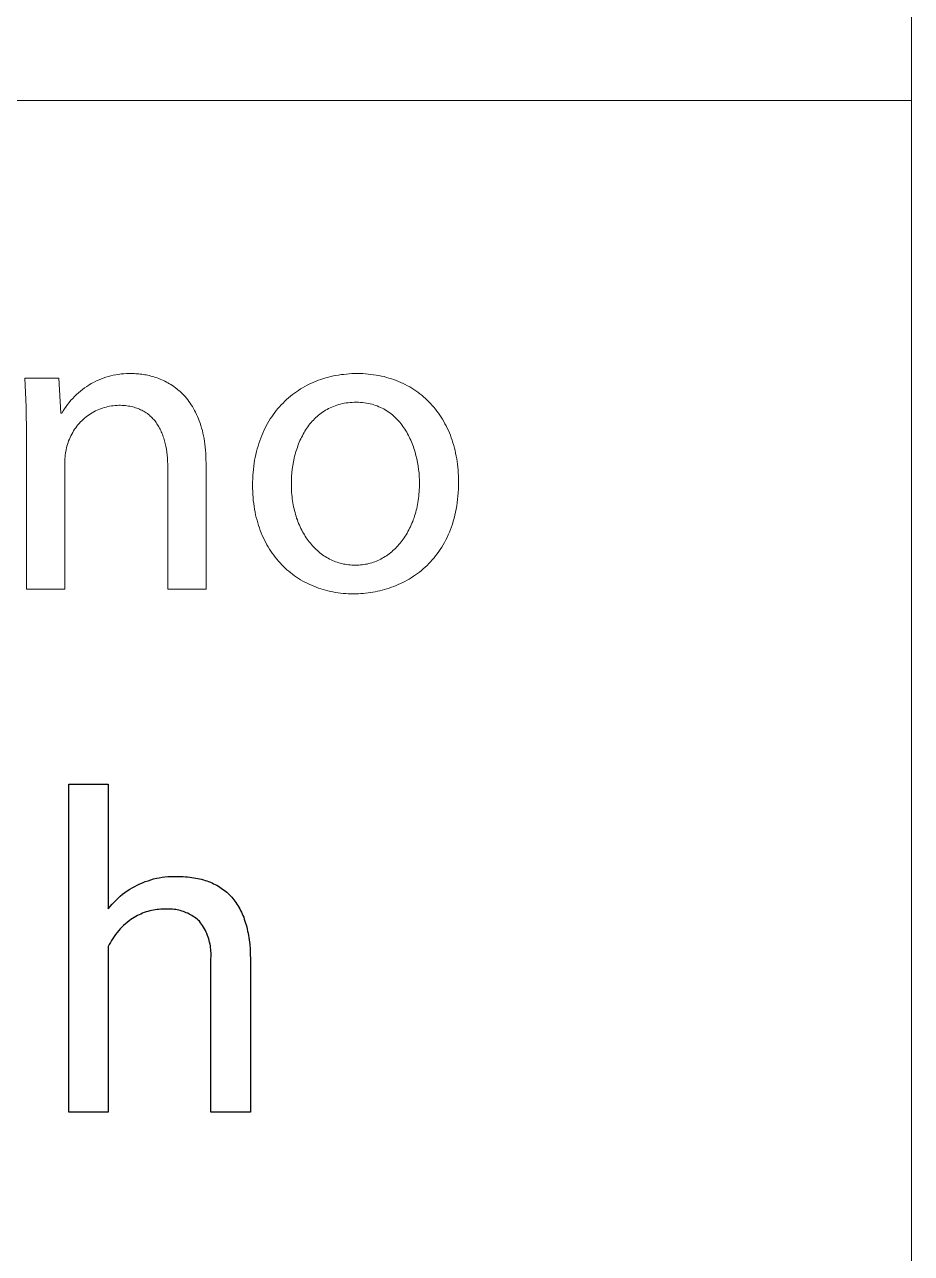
# Model space of a CAD drawing. Header units: millimetres. Extents: x -1656 to 3995, y -637 to 3312.
# Drawn here: x 3874.8 to 3990, y -154.6 to 5.1 of the extents above; entities that cross this region are included whole.
import ezdxf

# ---------------------------------------------------------------- set-up
doc = ezdxf.new("R2010")
doc.units = ezdxf.units.MM
doc.header["$MEASUREMENT"] = 0
doc.layers.add('Domyślny', color=7, linetype='Continuous', true_color=0x000000)

msp = doc.modelspace()

# ---------------------------------------------------------------- linework, layer by layer
at = {"layer": 'Domyślny', "color": 18, "lineweight": 15, "true_color": 0x000000}
for p, q in [((3989.99, -636.51), (3989.99, 3311.55)), ((3989.99, -4.79), (1859.78, -4.79)), ((3989.99, -4.79), (3989.99, -636.5)), ((3875.03, -44.56), (3874.85, -40.85)), ((3874.85, -40.85), (3879.28, -40.85)), ((3879.28, -40.85), (3879.54, -45.41)), ((3883.47, -41.56), (3883.77, -41.4)), ((3883.77, -41.4), (3884.07, -41.24)), ((3884.07, -41.24), (3884.39, -41.1)), ((3884.39, -41.1), (3884.7, -40.97)), ((3884.7, -40.97), (3885.02, -40.84)), ((3885.02, -40.84), (3885.35, -40.73)), ((3885.35, -40.73), (3885.67, -40.63)), ((3885.67, -40.63), (3886, -40.55)), ((3886, -40.55), (3886.34, -40.47)), ((3886.34, -40.47), (3886.68, -40.4)), ((3886.68, -40.4), (3887.01, -40.35)), ((3887.01, -40.35), (3887.35, -40.3)), ((3887.35, -40.3), (3887.69, -40.27)), ((3887.69, -40.27), (3888.04, -40.25)), ((3888.04, -40.25), (3888.38, -40.25)), ((3888.38, -40.25), (3888.72, -40.25)), ((3888.72, -40.25), (3888.9, -40.25)), ((3888.9, -40.25), (3889.08, -40.26)), ((3889.08, -40.26), (3889.27, -40.27)), ((3889.27, -40.27), (3889.45, -40.28)), ((3889.45, -40.28), (3889.64, -40.29)), ((3889.64, -40.29), (3889.83, -40.31)), ((3889.83, -40.31), (3890.03, -40.34)), ((3890.03, -40.34), (3890.22, -40.36)), ((3890.22, -40.36), (3890.42, -40.4)), ((3890.42, -40.4), (3890.62, -40.43)), ((3890.62, -40.43), (3890.82, -40.47)), ((3890.82, -40.47), (3891.02, -40.52)), ((3891.02, -40.52), (3891.22, -40.57)), ((3891.22, -40.57), (3891.42, -40.62)), ((3891.42, -40.62), (3891.62, -40.68)), ((3891.62, -40.68), (3891.83, -40.75)), ((3891.83, -40.75), (3892.03, -40.82)), ((3892.03, -40.82), (3892.23, -40.89)), ((3892.23, -40.89), (3892.43, -40.97)), ((3892.43, -40.97), (3892.64, -41.06)), ((3892.64, -41.06), (3892.84, -41.15)), ((3892.84, -41.15), (3893.04, -41.24)), ((3893.04, -41.24), (3893.24, -41.35)), ((3893.24, -41.35), (3893.44, -41.45)), ((3893.44, -41.45), (3893.64, -41.57)), ((3911.79, -41.63), (3912.09, -41.49)), ((3912.09, -41.49), (3912.39, -41.35)), ((3912.39, -41.35), (3912.69, -41.23)), ((3912.69, -41.23), (3913, -41.11)), ((3913, -41.11), (3913.31, -41)), ((3913.31, -41), (3913.63, -40.9)), ((3913.63, -40.9), (3913.94, -40.8)), ((3913.94, -40.8), (3914.27, -40.72)), ((3914.27, -40.72), (3914.59, -40.63)), ((3914.59, -40.63), (3914.92, -40.56)), ((3914.92, -40.56), (3915.25, -40.5)), ((3915.25, -40.5), (3915.59, -40.44)), ((3915.59, -40.44), (3915.92, -40.39)), ((3915.92, -40.39), (3916.26, -40.35)), ((3916.26, -40.35), (3916.61, -40.31)), ((3916.61, -40.31), (3916.95, -40.28)), ((3916.95, -40.28), (3917.3, -40.26)), ((3917.3, -40.26), (3917.65, -40.25)), ((3917.65, -40.25), (3918.01, -40.25)), ((3918.01, -40.25), (3918.37, -40.25)), ((3918.37, -40.25), (3918.74, -40.26)), ((3918.74, -40.26), (3919.1, -40.29)), ((3919.1, -40.29), (3919.45, -40.31)), ((3919.45, -40.31), (3919.8, -40.35)), ((3919.8, -40.35), (3920.15, -40.4)), ((3920.15, -40.4), (3920.49, -40.45)), ((3920.49, -40.45), (3920.83, -40.51)), ((3920.83, -40.51), (3921.17, -40.58)), ((3921.17, -40.58), (3921.5, -40.65)), ((3921.5, -40.65), (3921.82, -40.74)), ((3921.82, -40.74), (3922.14, -40.83)), ((3922.14, -40.83), (3922.46, -40.93)), ((3922.46, -40.93), (3922.77, -41.03)), ((3922.77, -41.03), (3923.08, -41.15)), ((3923.08, -41.15), (3923.38, -41.27)), ((3923.38, -41.27), (3923.68, -41.4)), ((3923.68, -41.4), (3923.97, -41.53)), ((3881.3, -43.22), (3881.54, -42.98)), ((3881.54, -42.98), (3881.8, -42.75)), ((3881.8, -42.75), (3882.06, -42.53)), ((3882.06, -42.53), (3882.32, -42.32)), ((3882.32, -42.32), (3882.6, -42.11)), ((3882.6, -42.11), (3882.88, -41.92)), ((3882.88, -41.92), (3883.17, -41.74)), ((3883.17, -41.74), (3883.47, -41.56)), ((3893.64, -41.57), (3893.83, -41.69)), ((3893.83, -41.69), (3894.03, -41.82)), ((3894.03, -41.82), (3894.22, -41.95)), ((3894.22, -41.95), (3894.41, -42.09)), ((3894.41, -42.09), (3894.6, -42.23)), ((3894.6, -42.23), (3894.78, -42.39)), ((3894.78, -42.39), (3894.97, -42.55)), ((3894.97, -42.55), (3895.15, -42.71)), ((3895.15, -42.71), (3895.33, -42.89)), ((3895.33, -42.89), (3895.5, -43.07)), ((3895.5, -43.07), (3895.67, -43.25)), ((3909.34, -43.2), (3909.59, -42.99)), ((3909.59, -42.99), (3909.85, -42.8)), ((3909.85, -42.8), (3910.11, -42.61)), ((3910.11, -42.61), (3910.38, -42.43)), ((3910.38, -42.43), (3910.66, -42.25)), ((3910.66, -42.25), (3910.93, -42.09)), ((3910.93, -42.09), (3911.22, -41.93)), ((3911.22, -41.93), (3911.5, -41.77)), ((3911.5, -41.77), (3911.79, -41.63)), ((3923.97, -41.53), (3924.26, -41.68)), ((3924.26, -41.68), (3924.55, -41.83)), ((3924.55, -41.83), (3924.83, -41.98)), ((3924.83, -41.98), (3925.1, -42.15)), ((3925.1, -42.15), (3925.37, -42.32)), ((3925.37, -42.32), (3925.63, -42.49)), ((3925.63, -42.49), (3925.89, -42.68)), ((3925.89, -42.68), (3926.14, -42.87)), ((3926.14, -42.87), (3926.39, -43.06)), ((3926.39, -43.06), (3926.63, -43.27)), ((3875.08, -48.27), (3875.03, -44.56)), ((3880.01, -44.82), (3880.2, -44.54)), ((3880.2, -44.54), (3880.4, -44.26)), ((3880.4, -44.26), (3880.61, -43.99)), ((3880.61, -43.99), (3880.83, -43.72)), ((3880.83, -43.72), (3881.06, -43.47)), ((3881.06, -43.47), (3881.3, -43.22)), ((3885.15, -44.67), (3884.92, -44.74)), ((3885.39, -44.6), (3885.15, -44.67)), ((3885.62, -44.54), (3885.39, -44.6)), ((3885.86, -44.49), (3885.62, -44.54)), ((3886.1, -44.45), (3885.86, -44.49)), ((3886.34, -44.42), (3886.1, -44.45)), ((3886.58, -44.4), (3886.34, -44.42)), ((3886.82, -44.38), (3886.58, -44.4)), ((3887.07, -44.37), (3886.82, -44.38)), ((3887.28, -44.37), (3887.07, -44.37)), ((3887.5, -44.38), (3887.28, -44.37)), ((3887.71, -44.39), (3887.5, -44.38)), ((3887.91, -44.41), (3887.71, -44.39)), ((3888.11, -44.44), (3887.91, -44.41)), ((3888.31, -44.47), (3888.11, -44.44)), ((3888.5, -44.5), (3888.31, -44.47)), ((3888.69, -44.54), (3888.5, -44.5)), ((3888.87, -44.58), (3888.69, -44.54)), ((3889.05, -44.63), (3888.87, -44.58)), ((3889.23, -44.68), (3889.05, -44.63)), ((3889.4, -44.74), (3889.23, -44.68)), ((3895.67, -43.25), (3895.84, -43.45)), ((3895.84, -43.45), (3896, -43.65)), ((3896, -43.65), (3896.16, -43.86)), ((3896.16, -43.86), (3896.32, -44.08)), ((3896.32, -44.08), (3896.47, -44.3)), ((3896.47, -44.3), (3896.62, -44.54)), ((3896.62, -44.54), (3896.76, -44.78)), ((3907.71, -44.8), (3907.93, -44.55)), ((3907.93, -44.55), (3908.15, -44.31)), ((3908.15, -44.31), (3908.38, -44.08)), ((3908.38, -44.08), (3908.61, -43.85)), ((3908.61, -43.85), (3908.85, -43.62)), ((3908.85, -43.62), (3909.09, -43.41)), ((3909.09, -43.41), (3909.34, -43.2)), ((3914.51, -44.7), (3914.3, -44.8)), ((3914.72, -44.6), (3914.51, -44.7)), ((3914.94, -44.51), (3914.72, -44.6)), ((3915.16, -44.43), (3914.94, -44.51)), ((3915.38, -44.35), (3915.16, -44.43)), ((3915.61, -44.28), (3915.38, -44.35)), ((3915.85, -44.22), (3915.61, -44.28)), ((3916.08, -44.16), (3915.85, -44.22)), ((3916.33, -44.11), (3916.08, -44.16)), ((3916.58, -44.07), (3916.33, -44.11)), ((3916.83, -44.04), (3916.58, -44.07)), ((3917.09, -44.01), (3916.83, -44.04)), ((3917.35, -43.99), (3917.09, -44.01)), ((3917.62, -43.98), (3917.35, -43.99)), ((3917.89, -43.97), (3917.62, -43.98)), ((3918.17, -43.98), (3917.89, -43.97)), ((3918.44, -43.99), (3918.17, -43.98)), ((3918.7, -44.01), (3918.44, -43.99)), ((3918.96, -44.04), (3918.7, -44.01)), ((3919.21, -44.08), (3918.96, -44.04)), ((3919.46, -44.12), (3919.21, -44.08)), ((3919.7, -44.18), (3919.46, -44.12)), ((3919.94, -44.24), (3919.7, -44.18)), ((3920.17, -44.3), (3919.94, -44.24)), ((3920.4, -44.38), (3920.17, -44.3)), ((3920.62, -44.46), (3920.4, -44.38)), ((3920.84, -44.55), (3920.62, -44.46)), ((3921.05, -44.64), (3920.84, -44.55)), ((3921.26, -44.74), (3921.05, -44.64)), ((3926.63, -43.27), (3926.87, -43.48)), ((3926.87, -43.48), (3927.1, -43.69)), ((3927.1, -43.69), (3927.32, -43.92)), ((3927.32, -43.92), (3927.54, -44.15)), ((3927.54, -44.15), (3927.76, -44.38)), ((3927.76, -44.38), (3927.96, -44.62)), ((3927.96, -44.62), (3928.17, -44.87)), ((3879.54, -45.41), (3879.65, -45.41)), ((3879.65, -45.41), (3879.82, -45.11)), ((3879.82, -45.11), (3880.01, -44.82)), ((3882.43, -46.2), (3882.25, -46.37)), ((3882.61, -46.04), (3882.43, -46.2)), ((3882.8, -45.89), (3882.61, -46.04)), ((3882.99, -45.74), (3882.8, -45.89)), ((3883.19, -45.6), (3882.99, -45.74)), ((3883.39, -45.47), (3883.19, -45.6)), ((3883.6, -45.34), (3883.39, -45.47)), ((3883.81, -45.22), (3883.6, -45.34)), ((3884.02, -45.11), (3883.81, -45.22)), ((3884.24, -45.01), (3884.02, -45.11)), ((3884.47, -44.91), (3884.24, -45.01)), ((3884.69, -44.82), (3884.47, -44.91)), ((3884.92, -44.74), (3884.69, -44.82)), ((3889.57, -44.8), (3889.4, -44.74)), ((3889.73, -44.87), (3889.57, -44.8)), ((3889.89, -44.94), (3889.73, -44.87)), ((3890.04, -45.01), (3889.89, -44.94)), ((3890.19, -45.09), (3890.04, -45.01)), ((3890.34, -45.18), (3890.19, -45.09)), ((3890.48, -45.26), (3890.34, -45.18)), ((3890.62, -45.36), (3890.48, -45.26)), ((3890.76, -45.45), (3890.62, -45.36)), ((3890.89, -45.55), (3890.76, -45.45)), ((3891.02, -45.66), (3890.89, -45.55)), ((3891.14, -45.77), (3891.02, -45.66)), ((3891.26, -45.88), (3891.14, -45.77)), ((3891.38, -45.99), (3891.26, -45.88)), ((3891.49, -46.11), (3891.38, -45.99)), ((3891.6, -46.23), (3891.49, -46.11)), ((3891.71, -46.36), (3891.6, -46.23)), ((3896.76, -44.78), (3896.9, -45.03)), ((3896.9, -45.03), (3897.03, -45.28)), ((3897.03, -45.28), (3897.16, -45.55)), ((3897.16, -45.55), (3897.28, -45.83)), ((3897.28, -45.83), (3897.4, -46.11)), ((3897.4, -46.11), (3897.51, -46.4)), ((3906.55, -46.44), (3906.72, -46.15)), ((3906.72, -46.15), (3906.91, -45.87)), ((3906.91, -45.87), (3907.1, -45.59)), ((3907.1, -45.59), (3907.3, -45.32)), ((3907.3, -45.32), (3907.5, -45.06)), ((3907.5, -45.06), (3907.71, -44.8)), ((3912.33, -46.29), (3912.17, -46.45)), ((3912.48, -46.12), (3912.33, -46.29)), ((3912.65, -45.97), (3912.48, -46.12)), ((3912.81, -45.82), (3912.65, -45.97)), ((3912.98, -45.67), (3912.81, -45.82)), ((3913.16, -45.53), (3912.98, -45.67)), ((3913.34, -45.39), (3913.16, -45.53)), ((3913.52, -45.26), (3913.34, -45.39)), ((3913.71, -45.14), (3913.52, -45.26)), ((3913.9, -45.02), (3913.71, -45.14)), ((3914.1, -44.9), (3913.9, -45.02)), ((3914.3, -44.8), (3914.1, -44.9)), ((3921.46, -44.85), (3921.26, -44.74)), ((3921.66, -44.96), (3921.46, -44.85)), ((3921.85, -45.08), (3921.66, -44.96)), ((3922.04, -45.21), (3921.85, -45.08)), ((3922.23, -45.34), (3922.04, -45.21)), ((3922.41, -45.48), (3922.23, -45.34)), ((3922.58, -45.62), (3922.41, -45.48)), ((3922.75, -45.77), (3922.58, -45.62)), ((3922.92, -45.92), (3922.75, -45.77)), ((3923.08, -46.08), (3922.92, -45.92)), ((3923.23, -46.24), (3923.08, -46.08)), ((3923.39, -46.41), (3923.23, -46.24)), ((3928.17, -44.87), (3928.36, -45.12)), ((3928.36, -45.12), (3928.55, -45.38)), ((3928.55, -45.38), (3928.74, -45.64)), ((3928.74, -45.64), (3928.91, -45.91)), ((3928.91, -45.91), (3929.09, -46.19)), ((3929.09, -46.19), (3929.25, -46.47)), ((3881.18, -47.69), (3881.06, -47.89)), ((3881.31, -47.48), (3881.18, -47.69)), ((3881.45, -47.28), (3881.31, -47.48)), ((3881.6, -47.09), (3881.45, -47.28)), ((3881.75, -46.9), (3881.6, -47.09)), ((3881.91, -46.72), (3881.75, -46.9)), ((3882.08, -46.54), (3881.91, -46.72)), ((3882.25, -46.37), (3882.08, -46.54)), ((3891.81, -46.49), (3891.71, -46.36)), ((3891.91, -46.62), (3891.81, -46.49)), ((3892, -46.76), (3891.91, -46.62)), ((3892.09, -46.9), (3892, -46.76)), ((3892.18, -47.04), (3892.09, -46.9)), ((3892.27, -47.19), (3892.18, -47.04)), ((3892.35, -47.33), (3892.27, -47.19)), ((3892.43, -47.49), (3892.35, -47.33)), ((3892.5, -47.64), (3892.43, -47.49)), ((3892.57, -47.8), (3892.5, -47.64)), ((3892.64, -47.96), (3892.57, -47.8)), ((3897.51, -46.4), (3897.62, -46.7)), ((3897.62, -46.7), (3897.72, -47.01)), ((3897.72, -47.01), (3897.81, -47.33)), ((3897.81, -47.33), (3897.9, -47.66)), ((3897.9, -47.66), (3897.98, -47.99)), ((3905.75, -47.98), (3905.9, -47.66)), ((3905.9, -47.66), (3906.05, -47.35)), ((3906.05, -47.35), (3906.21, -47.04)), ((3906.21, -47.04), (3906.37, -46.74)), ((3906.37, -46.74), (3906.55, -46.44)), ((3911.23, -47.73), (3911.11, -47.92)), ((3911.35, -47.53), (3911.23, -47.73)), ((3911.48, -47.34), (3911.35, -47.53)), ((3911.61, -47.16), (3911.48, -47.34)), ((3911.74, -46.97), (3911.61, -47.16)), ((3911.88, -46.8), (3911.74, -46.97)), ((3912.03, -46.62), (3911.88, -46.8)), ((3912.17, -46.45), (3912.03, -46.62)), ((3923.53, -46.58), (3923.39, -46.41)), ((3923.68, -46.75), (3923.53, -46.58)), ((3923.82, -46.93), (3923.68, -46.75)), ((3923.95, -47.11), (3923.82, -46.93)), ((3924.08, -47.3), (3923.95, -47.11)), ((3924.2, -47.49), (3924.08, -47.3)), ((3924.33, -47.68), (3924.2, -47.49)), ((3924.44, -47.88), (3924.33, -47.68)), ((3924.56, -48.08), (3924.44, -47.88)), ((3929.25, -46.47), (3929.41, -46.76)), ((3929.41, -46.76), (3929.56, -47.05)), ((3929.56, -47.05), (3929.71, -47.35)), ((3929.71, -47.35), (3929.85, -47.65)), ((3929.85, -47.65), (3929.98, -47.96)), ((3875.08, -68.25), (3875.08, -48.27)), ((3880.39, -49.45), (3880.32, -49.68)), ((3880.46, -49.22), (3880.39, -49.45)), ((3880.54, -48.99), (3880.46, -49.22)), ((3880.63, -48.76), (3880.54, -48.99)), ((3880.72, -48.54), (3880.63, -48.76)), ((3880.83, -48.32), (3880.72, -48.54)), ((3880.94, -48.11), (3880.83, -48.32)), ((3881.06, -47.89), (3880.94, -48.11)), ((3892.71, -48.12), (3892.64, -47.96)), ((3892.77, -48.29), (3892.71, -48.12)), ((3892.83, -48.46), (3892.77, -48.29)), ((3892.88, -48.63), (3892.83, -48.46)), ((3892.94, -48.8), (3892.88, -48.63)), ((3892.99, -48.97), (3892.94, -48.8)), ((3893.03, -49.15), (3892.99, -48.97)), ((3893.08, -49.33), (3893.03, -49.15)), ((3893.16, -49.7), (3893.08, -49.33)), ((3897.98, -47.99), (3898.05, -48.34)), ((3898.05, -48.34), (3898.12, -48.7)), ((3898.12, -48.7), (3898.18, -49.06)), ((3898.18, -49.06), (3898.23, -49.44)), ((3898.23, -49.44), (3898.27, -49.82)), ((3905.13, -49.67), (3905.24, -49.32)), ((3905.24, -49.32), (3905.35, -48.98)), ((3905.35, -48.98), (3905.48, -48.64)), ((3905.48, -48.64), (3905.61, -48.31)), ((3905.61, -48.31), (3905.75, -47.98)), ((3910.4, -49.39), (3910.32, -49.62)), ((3910.49, -49.18), (3910.4, -49.39)), ((3910.58, -48.96), (3910.49, -49.18)), ((3910.68, -48.75), (3910.58, -48.96)), ((3910.78, -48.54), (3910.68, -48.75)), ((3910.89, -48.33), (3910.78, -48.54)), ((3911, -48.12), (3910.89, -48.33)), ((3911.11, -47.92), (3911, -48.12)), ((3924.66, -48.28), (3924.56, -48.08)), ((3924.77, -48.49), (3924.66, -48.28)), ((3924.87, -48.7), (3924.77, -48.49)), ((3924.96, -48.91), (3924.87, -48.7)), ((3925.06, -49.12), (3924.96, -48.91)), ((3925.14, -49.34), (3925.06, -49.12)), ((3925.23, -49.55), (3925.14, -49.34)), ((3929.98, -47.96), (3930.11, -48.27)), ((3930.11, -48.27), (3930.23, -48.59)), ((3930.23, -48.59), (3930.34, -48.92)), ((3930.34, -48.92), (3930.45, -49.24)), ((3930.45, -49.24), (3930.55, -49.58)), ((3880.07, -51.08), (3880.05, -51.31)), ((3880.09, -50.84), (3880.07, -51.08)), ((3880.12, -50.6), (3880.09, -50.84)), ((3880.16, -50.37), (3880.12, -50.6)), ((3880.21, -50.14), (3880.16, -50.37)), ((3880.26, -49.91), (3880.21, -50.14)), ((3880.32, -49.68), (3880.26, -49.91)), ((3893.23, -50.07), (3893.16, -49.7)), ((3893.28, -50.46), (3893.23, -50.07)), ((3893.33, -50.85), (3893.28, -50.46)), ((3893.36, -51.24), (3893.33, -50.85)), ((3898.27, -49.82), (3898.31, -50.22)), ((3898.31, -50.22), (3898.34, -50.62)), ((3898.34, -50.62), (3898.36, -51.04)), ((3898.36, -51.04), (3898.37, -51.46)), ((3904.76, -51.14), (3904.84, -50.76)), ((3904.84, -50.76), (3904.93, -50.39)), ((3904.93, -50.39), (3905.03, -50.03)), ((3905.03, -50.03), (3905.13, -49.67)), ((3909.89, -50.99), (3909.84, -51.22)), ((3909.95, -50.75), (3909.89, -50.99)), ((3910.02, -50.52), (3909.95, -50.75)), ((3910.09, -50.29), (3910.02, -50.52)), ((3910.16, -50.06), (3910.09, -50.29)), ((3910.24, -49.84), (3910.16, -50.06)), ((3910.32, -49.62), (3910.24, -49.84)), ((3925.31, -49.77), (3925.23, -49.55)), ((3925.38, -49.99), (3925.31, -49.77)), ((3925.45, -50.22), (3925.38, -49.99)), ((3925.52, -50.44), (3925.45, -50.22)), ((3925.64, -50.89), (3925.52, -50.44)), ((3925.75, -51.34), (3925.64, -50.89)), ((3930.55, -49.58), (3930.64, -49.92)), ((3930.64, -49.92), (3930.72, -50.26)), ((3930.72, -50.26), (3930.8, -50.61)), ((3930.8, -50.61), (3930.87, -50.96)), ((3930.87, -50.96), (3930.94, -51.31)), ((3880.05, -51.31), (3880.05, -51.55)), ((3880.05, -51.55), (3880.05, -51.79)), ((3880.05, -51.79), (3880.05, -68.25)), ((3893.39, -51.64), (3893.36, -51.24)), ((3893.4, -52.05), (3893.39, -51.64)), ((3893.41, -52.46), (3893.4, -52.05)), ((3893.41, -68.25), (3893.41, -52.46)), ((3898.37, -51.46), (3898.38, -51.9)), ((3898.38, -51.9), (3898.38, -68.25)), ((3904.53, -52.7), (3904.58, -52.3)), ((3904.58, -52.3), (3904.63, -51.91)), ((3904.63, -51.91), (3904.69, -51.52)), ((3904.69, -51.52), (3904.76, -51.14)), ((3909.58, -52.66), (3909.53, -53.14)), ((3909.65, -52.18), (3909.58, -52.66)), ((3909.74, -51.7), (3909.65, -52.18)), ((3909.84, -51.22), (3909.74, -51.7)), ((3925.85, -51.8), (3925.75, -51.34)), ((3925.92, -52.25), (3925.85, -51.8)), ((3925.99, -52.71), (3925.92, -52.25)), ((3930.94, -51.31), (3930.99, -51.68)), ((3930.99, -51.68), (3931.04, -52.04)), ((3931.04, -52.04), (3931.08, -52.41)), ((3931.08, -52.41), (3931.12, -52.79)), ((3904.42, -54.35), (3904.44, -53.93)), ((3904.44, -53.93), (3904.46, -53.51)), ((3904.46, -53.51), (3904.49, -53.1)), ((3904.49, -53.1), (3904.53, -52.7)), ((3909.47, -54.12), (3909.46, -54.61)), ((3909.49, -53.63), (3909.47, -54.12)), ((3909.53, -53.14), (3909.49, -53.63)), ((3926.04, -53.16), (3925.99, -52.71)), ((3926.07, -53.61), (3926.04, -53.16)), ((3926.09, -54.05), (3926.07, -53.61)), ((3926.1, -54.49), (3926.09, -54.05)), ((3931.12, -52.79), (3931.14, -53.16)), ((3931.14, -53.16), (3931.16, -53.55)), ((3931.16, -53.55), (3931.18, -53.93)), ((3931.18, -53.93), (3931.18, -54.32)), ((3904.42, -54.78), (3904.42, -54.35)), ((3904.42, -55.18), (3904.42, -54.78)), ((3904.44, -55.58), (3904.42, -55.18)), ((3904.46, -55.97), (3904.44, -55.58)), ((3909.46, -54.61), (3909.47, -54.89)), ((3909.47, -54.89), (3909.47, -55.16)), ((3909.47, -55.16), (3909.49, -55.44)), ((3909.49, -55.44), (3909.5, -55.71)), ((3909.5, -55.71), (3909.53, -55.98)), ((3926.03, -55.9), (3926.06, -55.63)), ((3926.06, -55.63), (3926.07, -55.35)), ((3926.07, -55.35), (3926.09, -55.07)), ((3926.09, -55.07), (3926.1, -54.78)), ((3926.1, -54.78), (3926.1, -54.49)), ((3931.13, -55.71), (3931.1, -56.16)), ((3931.16, -55.26), (3931.13, -55.71)), ((3931.17, -54.79), (3931.16, -55.26)), ((3931.18, -54.32), (3931.17, -54.79)), ((3904.49, -56.36), (3904.46, -55.97)), ((3904.52, -56.75), (3904.49, -56.36)), ((3904.57, -57.13), (3904.52, -56.75)), ((3904.62, -57.5), (3904.57, -57.13)), ((3909.53, -55.98), (3909.55, -56.25)), ((3909.55, -56.25), (3909.58, -56.52)), ((3909.58, -56.52), (3909.62, -56.78)), ((3909.62, -56.78), (3909.66, -57.04)), ((3909.66, -57.04), (3909.71, -57.3)), ((3909.71, -57.3), (3909.76, -57.56)), ((3925.79, -57.5), (3925.85, -57.25)), ((3925.85, -57.25), (3925.89, -56.98)), ((3925.89, -56.98), (3925.94, -56.72)), ((3925.94, -56.72), (3925.97, -56.45)), ((3925.97, -56.45), (3926.01, -56.18)), ((3926.01, -56.18), (3926.03, -55.9)), ((3930.94, -57.44), (3930.86, -57.86)), ((3931, -57.02), (3930.94, -57.44)), ((3931.05, -56.59), (3931, -57.02)), ((3931.1, -56.16), (3931.05, -56.59)), ((3904.68, -57.87), (3904.62, -57.5)), ((3904.75, -58.24), (3904.68, -57.87)), ((3904.82, -58.6), (3904.75, -58.24)), ((3904.91, -58.95), (3904.82, -58.6)), ((3905, -59.3), (3904.91, -58.95)), ((3909.76, -57.56), (3909.81, -57.81)), ((3909.81, -57.81), (3909.87, -58.06)), ((3909.87, -58.06), (3909.94, -58.3)), ((3909.94, -58.3), (3910, -58.55)), ((3910, -58.55), (3910.08, -58.78)), ((3910.08, -58.78), (3910.15, -59.02)), ((3910.15, -59.02), (3910.24, -59.25)), ((3925.3, -59.23), (3925.39, -58.99)), ((3925.39, -58.99), (3925.47, -58.75)), ((3925.47, -58.75), (3925.54, -58.51)), ((3925.54, -58.51), (3925.61, -58.26)), ((3925.61, -58.26), (3925.68, -58.01)), ((3925.68, -58.01), (3925.74, -57.76)), ((3925.74, -57.76), (3925.79, -57.5)), ((3930.59, -59.05), (3930.49, -59.43)), ((3930.69, -58.66), (3930.59, -59.05)), ((3930.78, -58.26), (3930.69, -58.66)), ((3930.86, -57.86), (3930.78, -58.26)), ((3905.09, -59.64), (3905, -59.3)), ((3905.2, -59.98), (3905.09, -59.64)), ((3905.31, -60.31), (3905.2, -59.98)), ((3905.43, -60.64), (3905.31, -60.31)), ((3905.56, -60.96), (3905.43, -60.64)), ((3910.24, -59.25), (3910.32, -59.48)), ((3910.32, -59.48), (3910.41, -59.71)), ((3910.41, -59.71), (3910.5, -59.93)), ((3910.5, -59.93), (3910.6, -60.15)), ((3910.6, -60.15), (3910.7, -60.37)), ((3910.7, -60.37), (3910.81, -60.58)), ((3910.81, -60.58), (3910.92, -60.79)), ((3924.6, -60.78), (3924.72, -60.57)), ((3924.72, -60.57), (3924.82, -60.35)), ((3924.82, -60.35), (3924.93, -60.14)), ((3924.93, -60.14), (3925.03, -59.92)), ((3925.03, -59.92), (3925.12, -59.69)), ((3925.12, -59.69), (3925.22, -59.46)), ((3925.22, -59.46), (3925.3, -59.23)), ((3930.12, -60.52), (3929.98, -60.87)), ((3930.25, -60.16), (3930.12, -60.52)), ((3930.37, -59.8), (3930.25, -60.16)), ((3930.49, -59.43), (3930.37, -59.8)), ((3905.69, -61.27), (3905.56, -60.96)), ((3905.83, -61.58), (3905.69, -61.27)), ((3905.97, -61.89), (3905.83, -61.58)), ((3906.13, -62.19), (3905.97, -61.89)), ((3906.28, -62.48), (3906.13, -62.19)), ((3910.92, -60.79), (3911.03, -60.99)), ((3911.03, -60.99), (3911.15, -61.19)), ((3911.15, -61.19), (3911.27, -61.39)), ((3911.27, -61.39), (3911.4, -61.58)), ((3911.4, -61.58), (3911.53, -61.76)), ((3911.53, -61.76), (3911.66, -61.95)), ((3911.66, -61.95), (3911.79, -62.13)), ((3911.79, -62.13), (3911.93, -62.3)), ((3923.58, -62.3), (3923.72, -62.13)), ((3923.72, -62.13), (3923.86, -61.95)), ((3923.86, -61.95), (3923.99, -61.76)), ((3923.99, -61.76), (3924.12, -61.57)), ((3924.12, -61.57), (3924.25, -61.38)), ((3924.25, -61.38), (3924.37, -61.18)), ((3924.37, -61.18), (3924.49, -60.98)), ((3924.49, -60.98), (3924.6, -60.78)), ((3929.35, -62.18), (3929.17, -62.49)), ((3929.52, -61.87), (3929.35, -62.18)), ((3929.68, -61.54), (3929.52, -61.87)), ((3929.83, -61.21), (3929.68, -61.54)), ((3929.98, -60.87), (3929.83, -61.21)), ((3906.45, -62.77), (3906.28, -62.48)), ((3906.62, -63.05), (3906.45, -62.77)), ((3906.8, -63.32), (3906.62, -63.05)), ((3906.98, -63.59), (3906.8, -63.32)), ((3907.17, -63.85), (3906.98, -63.59)), ((3907.37, -64.11), (3907.17, -63.85)), ((3911.93, -62.3), (3912.08, -62.47)), ((3912.08, -62.47), (3912.22, -62.64)), ((3912.22, -62.64), (3912.37, -62.8)), ((3912.37, -62.8), (3912.53, -62.95)), ((3912.53, -62.95), (3912.68, -63.1)), ((3912.68, -63.1), (3912.84, -63.25)), ((3912.84, -63.25), (3913.01, -63.39)), ((3913.01, -63.39), (3913.17, -63.53)), ((3913.17, -63.53), (3913.34, -63.66)), ((3913.34, -63.66), (3913.52, -63.79)), ((3913.52, -63.79), (3913.69, -63.91)), ((3921.81, -63.91), (3921.99, -63.79)), ((3921.99, -63.79), (3922.16, -63.67)), ((3922.16, -63.67), (3922.33, -63.53)), ((3922.33, -63.53), (3922.5, -63.4)), ((3922.5, -63.4), (3922.66, -63.25)), ((3922.66, -63.25), (3922.82, -63.11)), ((3922.82, -63.11), (3922.98, -62.96)), ((3922.98, -62.96), (3923.13, -62.8)), ((3923.13, -62.8), (3923.28, -62.64)), ((3923.28, -62.64), (3923.43, -62.47)), ((3923.43, -62.47), (3923.58, -62.3)), ((3928.41, -63.65), (3928.2, -63.93)), ((3928.61, -63.38), (3928.41, -63.65)), ((3928.8, -63.09), (3928.61, -63.38)), ((3928.99, -62.79), (3928.8, -63.09)), ((3929.17, -62.49), (3928.99, -62.79)), ((3907.57, -64.36), (3907.37, -64.11)), ((3907.78, -64.61), (3907.57, -64.36)), ((3907.99, -64.84), (3907.78, -64.61)), ((3908.21, -65.08), (3907.99, -64.84)), ((3908.43, -65.3), (3908.21, -65.08)), ((3908.66, -65.52), (3908.43, -65.3)), ((3913.69, -63.91), (3913.87, -64.03)), ((3913.87, -64.03), (3914.05, -64.14)), ((3914.05, -64.14), (3914.24, -64.24)), ((3914.24, -64.24), (3914.42, -64.34)), ((3914.42, -64.34), (3914.62, -64.44)), ((3914.62, -64.44), (3914.81, -64.52)), ((3914.81, -64.52), (3915, -64.61)), ((3915, -64.61), (3915.2, -64.69)), ((3915.2, -64.69), (3915.4, -64.76)), ((3915.4, -64.76), (3915.61, -64.82)), ((3915.61, -64.82), (3915.81, -64.88)), ((3915.81, -64.88), (3916.02, -64.94)), ((3916.02, -64.94), (3916.24, -64.99)), ((3916.24, -64.99), (3916.45, -65.03)), ((3916.45, -65.03), (3916.67, -65.06)), ((3916.67, -65.06), (3916.88, -65.09)), ((3916.88, -65.09), (3917.1, -65.11)), ((3917.1, -65.11), (3917.33, -65.13)), ((3917.33, -65.13), (3917.55, -65.14)), ((3917.55, -65.14), (3917.78, -65.14)), ((3917.78, -65.14), (3918, -65.14)), ((3918, -65.14), (3918.22, -65.13)), ((3918.22, -65.13), (3918.44, -65.11)), ((3918.44, -65.11), (3918.66, -65.09)), ((3918.66, -65.09), (3918.87, -65.06)), ((3918.87, -65.06), (3919.08, -65.03)), ((3919.08, -65.03), (3919.29, -64.99)), ((3919.29, -64.99), (3919.5, -64.94)), ((3919.5, -64.94), (3919.71, -64.89)), ((3919.71, -64.89), (3919.91, -64.83)), ((3919.91, -64.83), (3920.11, -64.76)), ((3920.11, -64.76), (3920.31, -64.69)), ((3920.31, -64.69), (3920.51, -64.61)), ((3920.51, -64.61), (3920.7, -64.53)), ((3920.7, -64.53), (3920.89, -64.44)), ((3920.89, -64.44), (3921.08, -64.35)), ((3921.08, -64.35), (3921.27, -64.25)), ((3921.27, -64.25), (3921.45, -64.14)), ((3921.45, -64.14), (3921.63, -64.03)), ((3921.63, -64.03), (3921.81, -63.91)), ((3926.84, -65.39), (3926.6, -65.61)), ((3927.08, -65.17), (3926.84, -65.39)), ((3927.32, -64.93), (3927.08, -65.17)), ((3927.55, -64.69), (3927.32, -64.93)), ((3927.77, -64.44), (3927.55, -64.69)), ((3927.99, -64.19), (3927.77, -64.44)), ((3928.2, -63.93), (3927.99, -64.19)), ((3908.89, -65.73), (3908.66, -65.52)), ((3909.13, -65.94), (3908.89, -65.73)), ((3909.38, -66.14), (3909.13, -65.94)), ((3909.63, -66.33), (3909.38, -66.14)), ((3909.88, -66.52), (3909.63, -66.33)), ((3910.14, -66.7), (3909.88, -66.52)), ((3910.4, -66.87), (3910.14, -66.7)), ((3910.67, -67.04), (3910.4, -66.87)), ((3910.95, -67.2), (3910.67, -67.04)), ((3924.77, -66.94), (3924.49, -67.1)), ((3925.04, -66.77), (3924.77, -66.94)), ((3925.31, -66.59), (3925.04, -66.77)), ((3925.58, -66.41), (3925.31, -66.59)), ((3925.84, -66.22), (3925.58, -66.41)), ((3926.1, -66.03), (3925.84, -66.22)), ((3926.35, -65.82), (3926.1, -66.03)), ((3926.6, -65.61), (3926.35, -65.82)), ((3880.05, -68.25), (3875.08, -68.25)), ((3898.38, -68.25), (3893.41, -68.25)), ((3911.22, -67.35), (3910.95, -67.2)), ((3911.5, -67.49), (3911.22, -67.35)), ((3911.79, -67.63), (3911.5, -67.49)), ((3912.08, -67.76), (3911.79, -67.63)), ((3912.37, -67.89), (3912.08, -67.76)), ((3912.67, -68), (3912.37, -67.89)), ((3912.97, -68.11), (3912.67, -68)), ((3913.28, -68.22), (3912.97, -68.11)), ((3913.59, -68.31), (3913.28, -68.22)), ((3913.9, -68.4), (3913.59, -68.31)), ((3914.22, -68.48), (3913.9, -68.4)), ((3914.54, -68.55), (3914.22, -68.48)), ((3914.86, -68.62), (3914.54, -68.55)), ((3915.19, -68.68), (3914.86, -68.62)), ((3920.35, -68.6), (3920.04, -68.66)), ((3920.65, -68.54), (3920.35, -68.6)), ((3920.96, -68.47), (3920.65, -68.54)), ((3921.26, -68.39), (3920.96, -68.47)), ((3921.57, -68.31), (3921.26, -68.39)), ((3921.87, -68.22), (3921.57, -68.31)), ((3922.17, -68.12), (3921.87, -68.22)), ((3922.47, -68.02), (3922.17, -68.12)), ((3922.77, -67.91), (3922.47, -68.02)), ((3923.06, -67.79), (3922.77, -67.91)), ((3923.35, -67.67), (3923.06, -67.79)), ((3923.64, -67.54), (3923.35, -67.67)), ((3923.93, -67.4), (3923.64, -67.54)), ((3924.21, -67.25), (3923.93, -67.4)), ((3924.49, -67.1), (3924.21, -67.25)), ((3915.52, -68.73), (3915.19, -68.68)), ((3915.85, -68.77), (3915.52, -68.73)), ((3916.19, -68.81), (3915.85, -68.77)), ((3916.52, -68.83), (3916.19, -68.81)), ((3916.86, -68.85), (3916.52, -68.83)), ((3917.21, -68.87), (3916.86, -68.85)), ((3917.55, -68.87), (3917.21, -68.87)), ((3917.86, -68.87), (3917.55, -68.87)), ((3918.18, -68.86), (3917.86, -68.87)), ((3918.49, -68.84), (3918.18, -68.86)), ((3918.8, -68.82), (3918.49, -68.84)), ((3919.11, -68.79), (3918.8, -68.82)), ((3919.42, -68.75), (3919.11, -68.79)), ((3919.73, -68.71), (3919.42, -68.75)), ((3920.04, -68.66), (3919.73, -68.71))]:
    msp.add_line(p, q, dxfattribs=at)
at = {"layer": 'Domyślny'}
for p, q in [((3880.56, -136.22), (3880.56, -93.58)), ((3880.56, -93.58), (3885.69, -93.58)), ((3885.69, -93.58), (3885.69, -109.77)), ((3888.79, -107.06), (3889.12, -106.87)), ((3889.12, -106.87), (3889.45, -106.7)), ((3889.45, -106.7), (3889.79, -106.54)), ((3889.79, -106.54), (3890.14, -106.39)), ((3890.14, -106.39), (3890.49, -106.25)), ((3890.49, -106.25), (3890.85, -106.13)), ((3890.85, -106.13), (3891.21, -106.01)), ((3891.21, -106.01), (3891.57, -105.91)), ((3891.57, -105.91), (3891.94, -105.82)), ((3891.94, -105.82), (3892.3, -105.75)), ((3892.3, -105.75), (3892.68, -105.69)), ((3892.68, -105.69), (3893.05, -105.64)), ((3893.05, -105.64), (3893.43, -105.6)), ((3893.43, -105.6), (3893.8, -105.58)), ((3893.8, -105.58), (3894.18, -105.57)), ((3894.18, -105.57), (3894.56, -105.57)), ((3894.56, -105.57), (3894.85, -105.58)), ((3894.85, -105.58), (3895.14, -105.58)), ((3895.14, -105.58), (3895.43, -105.6)), ((3895.43, -105.6), (3895.71, -105.61)), ((3895.71, -105.61), (3895.98, -105.64)), ((3895.98, -105.64), (3896.26, -105.67)), ((3896.26, -105.67), (3896.52, -105.7)), ((3896.52, -105.7), (3896.78, -105.74)), ((3896.78, -105.74), (3897.04, -105.79)), ((3897.04, -105.79), (3897.3, -105.84)), ((3897.3, -105.84), (3897.54, -105.89)), ((3897.54, -105.89), (3897.79, -105.95)), ((3897.79, -105.95), (3898.03, -106.02)), ((3898.03, -106.02), (3898.26, -106.09)), ((3898.26, -106.09), (3898.49, -106.16)), ((3898.49, -106.16), (3898.72, -106.25)), ((3898.72, -106.25), (3898.94, -106.33)), ((3898.94, -106.33), (3899.16, -106.42)), ((3899.16, -106.42), (3899.37, -106.52)), ((3899.37, -106.52), (3899.58, -106.62)), ((3899.58, -106.62), (3899.78, -106.73)), ((3899.78, -106.73), (3899.98, -106.84)), ((3899.98, -106.84), (3900.17, -106.96)), ((3886.69, -108.65), (3886.97, -108.39)), ((3886.97, -108.39), (3887.25, -108.14)), ((3887.25, -108.14), (3887.54, -107.9)), ((3887.54, -107.9), (3887.84, -107.68)), ((3887.84, -107.68), (3888.15, -107.46)), ((3888.15, -107.46), (3888.47, -107.25)), ((3888.47, -107.25), (3888.79, -107.06)), ((3900.17, -106.96), (3900.36, -107.09)), ((3900.36, -107.09), (3900.54, -107.22)), ((3900.54, -107.22), (3900.72, -107.35)), ((3900.72, -107.35), (3900.9, -107.49)), ((3900.9, -107.49), (3901.07, -107.63)), ((3901.07, -107.63), (3901.24, -107.78)), ((3901.24, -107.78), (3901.4, -107.94)), ((3901.4, -107.94), (3901.55, -108.1)), ((3901.55, -108.1), (3901.71, -108.26)), ((3901.71, -108.26), (3901.85, -108.43)), ((3901.85, -108.43), (3902, -108.61)), ((3885.69, -109.77), (3885.92, -109.48)), ((3885.92, -109.48), (3886.17, -109.19)), ((3886.17, -109.19), (3886.43, -108.92)), ((3886.43, -108.92), (3886.69, -108.65)), ((3890.83, -110.12), (3890.59, -110.19)), ((3891.06, -110.06), (3890.83, -110.12)), ((3891.3, -110), (3891.06, -110.06)), ((3891.54, -109.95), (3891.3, -110)), ((3891.78, -109.91), (3891.54, -109.95)), ((3892.03, -109.88), (3891.78, -109.91)), ((3892.27, -109.86), (3892.03, -109.88)), ((3892.52, -109.84), (3892.27, -109.86)), ((3892.76, -109.84), (3892.52, -109.84)), ((3893.01, -109.84), (3892.76, -109.84)), ((3893.21, -109.82), (3893.01, -109.84)), ((3893.42, -109.82), (3893.21, -109.82)), ((3893.62, -109.82), (3893.42, -109.82)), ((3893.83, -109.82), (3893.62, -109.82)), ((3894.03, -109.84), (3893.83, -109.82)), ((3894.24, -109.86), (3894.03, -109.84)), ((3894.44, -109.89), (3894.24, -109.86)), ((3894.64, -109.93), (3894.44, -109.89)), ((3894.84, -109.97), (3894.64, -109.93)), ((3895.04, -110.02), (3894.84, -109.97)), ((3895.24, -110.08), (3895.04, -110.02)), ((3895.44, -110.14), (3895.24, -110.08)), ((3895.63, -110.21), (3895.44, -110.14)), ((3902, -108.61), (3902.13, -108.79)), ((3902.13, -108.79), (3902.27, -108.98)), ((3902.27, -108.98), (3902.4, -109.17)), ((3902.4, -109.17), (3902.52, -109.37)), ((3902.52, -109.37), (3902.64, -109.57)), ((3902.64, -109.57), (3902.76, -109.78)), ((3902.76, -109.78), (3902.87, -109.99)), ((3902.87, -109.99), (3902.97, -110.21)), ((3888.13, -111.55), (3887.9, -111.75)), ((3888.38, -111.36), (3888.13, -111.55)), ((3888.62, -111.18), (3888.38, -111.36)), ((3888.83, -111.04), (3888.62, -111.18)), ((3889.03, -110.91), (3888.83, -111.04)), ((3889.25, -110.78), (3889.03, -110.91)), ((3889.46, -110.67), (3889.25, -110.78)), ((3889.68, -110.56), (3889.46, -110.67)), ((3889.9, -110.46), (3889.68, -110.56)), ((3890.13, -110.36), (3889.9, -110.46)), ((3890.36, -110.27), (3890.13, -110.36)), ((3890.59, -110.19), (3890.36, -110.27)), ((3895.82, -110.29), (3895.63, -110.21)), ((3896.01, -110.37), (3895.82, -110.29)), ((3896.19, -110.46), (3896.01, -110.37)), ((3896.37, -110.56), (3896.19, -110.46)), ((3896.55, -110.66), (3896.37, -110.56)), ((3896.73, -110.77), (3896.55, -110.66)), ((3896.9, -110.88), (3896.73, -110.77)), ((3897.06, -111), (3896.9, -110.88)), ((3897.22, -111.13), (3897.06, -111)), ((3897.38, -111.26), (3897.22, -111.13)), ((3897.53, -111.4), (3897.38, -111.26)), ((3897.68, -111.59), (3897.53, -111.4)), ((3897.81, -111.78), (3897.68, -111.59)), ((3902.97, -110.21), (3903.08, -110.43)), ((3903.08, -110.43), (3903.17, -110.66)), ((3903.17, -110.66), (3903.27, -110.89)), ((3903.27, -110.89), (3903.35, -111.13)), ((3903.35, -111.13), (3903.44, -111.38)), ((3903.44, -111.38), (3903.51, -111.63)), ((3903.51, -111.63), (3903.59, -111.88)), ((3886.64, -113.11), (3886.46, -113.36)), ((3886.83, -112.87), (3886.64, -113.11)), ((3887.03, -112.63), (3886.83, -112.87)), ((3887.24, -112.4), (3887.03, -112.63)), ((3887.45, -112.18), (3887.24, -112.4)), ((3887.67, -111.96), (3887.45, -112.18)), ((3887.9, -111.75), (3887.67, -111.96)), ((3897.94, -111.97), (3897.81, -111.78)), ((3898.07, -112.17), (3897.94, -111.97)), ((3898.18, -112.38), (3898.07, -112.17)), ((3898.29, -112.59), (3898.18, -112.38)), ((3898.39, -112.8), (3898.29, -112.59)), ((3898.49, -113.01), (3898.39, -112.8)), ((3898.58, -113.23), (3898.49, -113.01)), ((3898.66, -113.45), (3898.58, -113.23)), ((3903.59, -111.88), (3903.66, -112.14)), ((3903.66, -112.14), (3903.72, -112.41)), ((3903.72, -112.41), (3903.78, -112.68)), ((3903.78, -112.68), (3903.84, -112.95)), ((3903.84, -112.95), (3903.89, -113.24)), ((3903.89, -113.24), (3903.94, -113.52)), ((3885.82, -114.42), (3885.69, -114.7)), ((3885.69, -114.7), (3885.69, -136.22)), ((3885.97, -114.15), (3885.82, -114.42)), ((3886.12, -113.88), (3885.97, -114.15)), ((3886.29, -113.62), (3886.12, -113.88)), ((3886.46, -113.36), (3886.29, -113.62)), ((3898.73, -113.68), (3898.66, -113.45)), ((3898.79, -113.9), (3898.73, -113.68)), ((3898.85, -114.13), (3898.79, -113.9)), ((3898.9, -114.36), (3898.85, -114.13)), ((3898.94, -114.59), (3898.9, -114.36)), ((3898.98, -114.82), (3898.94, -114.59)), ((3899, -115.06), (3898.98, -114.82)), ((3903.94, -113.52), (3903.98, -113.81)), ((3903.98, -113.81), (3904.05, -114.41)), ((3904.05, -114.41), (3904.1, -115.03)), ((3899.02, -115.29), (3899, -115.06)), ((3899.03, -115.52), (3899.02, -115.29)), ((3899.02, -116.23), (3899.03, -115.99)), ((3899.02, -136.22), (3899.02, -116.23)), ((3899.04, -115.76), (3899.03, -115.52)), ((3899.03, -115.99), (3899.04, -115.76)), ((3904.1, -115.03), (3904.13, -115.67)), ((3904.13, -115.67), (3904.14, -116.34)), ((3904.14, -116.34), (3904.14, -136.22)), ((3885.69, -136.22), (3880.56, -136.22)), ((3904.14, -136.22), (3899.02, -136.22))]:
    msp.add_line(p, q, dxfattribs=at)

doc.saveas('drawing.dxf')
